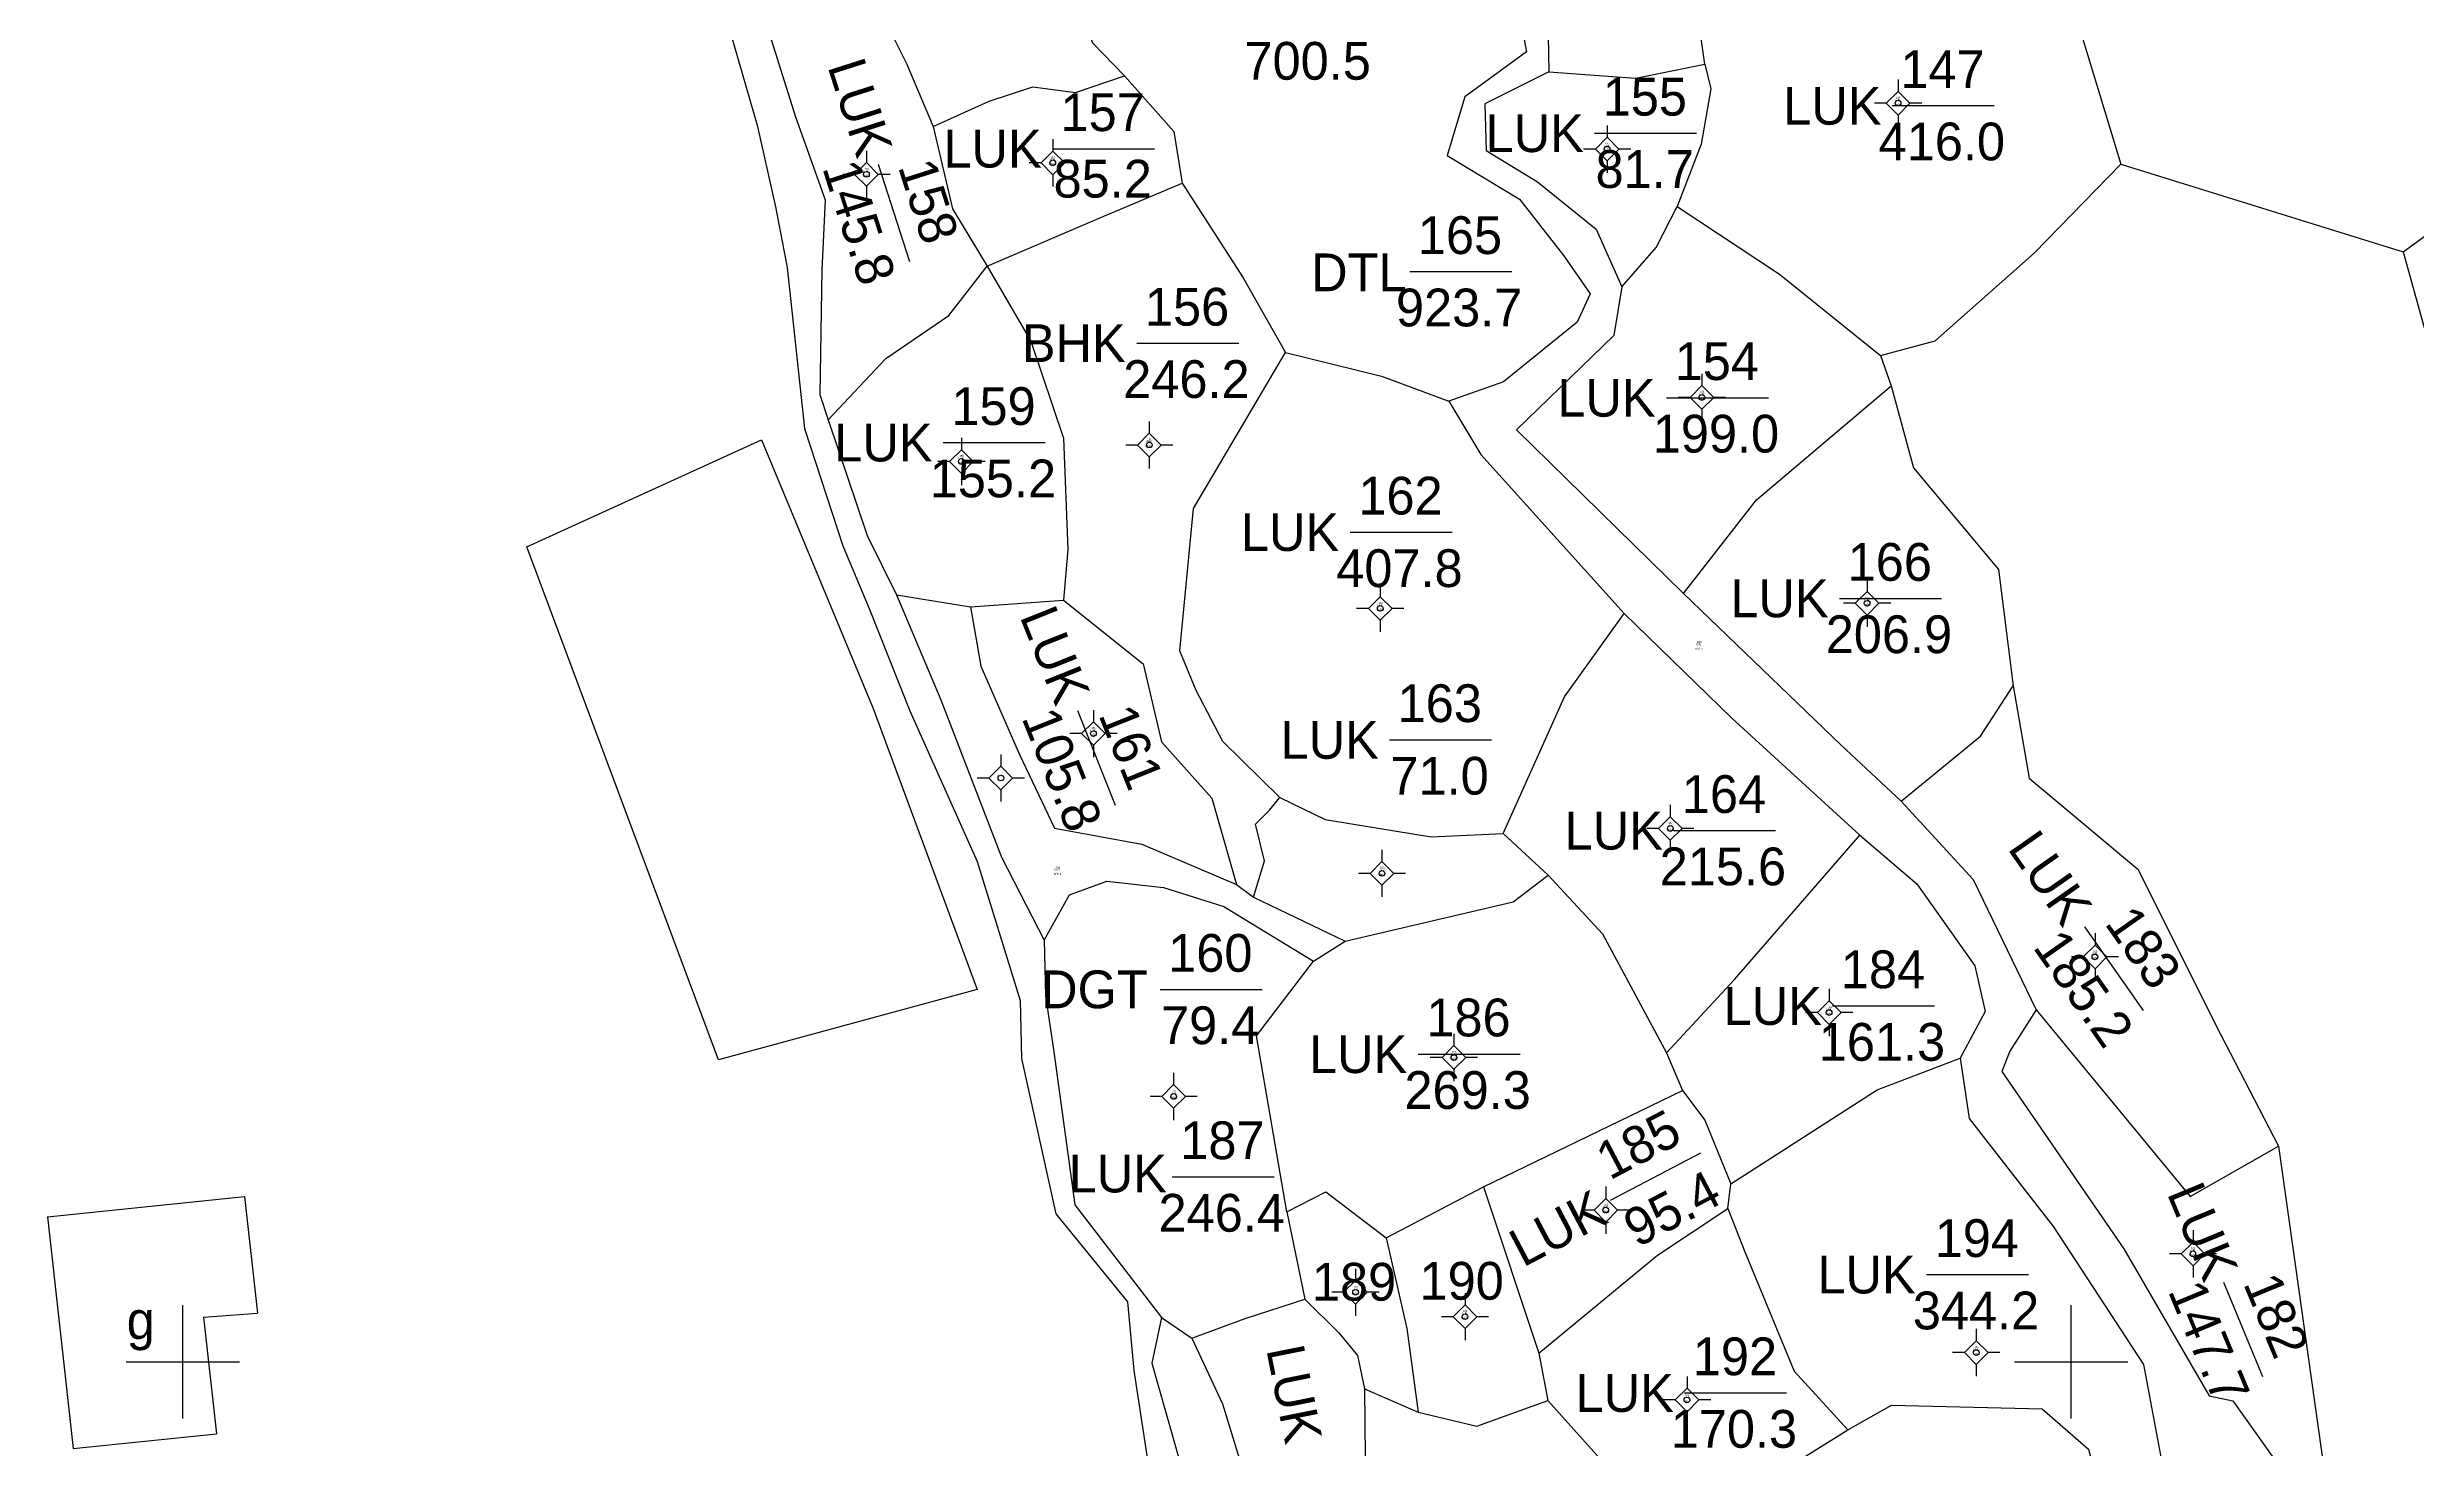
# Model space of a CAD drawing. Extents: x 550890 to 551618, y 1839259 to 1840146.
# Drawn here: x 550992.8 to 551118.3, y 1839595.4 to 1839669.6 of the extents above; entities that cross this region are included whole.
import ezdxf

# ---------------------------------------------------------------- set-up
doc = ezdxf.new("R2010")
doc.units = 0
for name, color, linetype in [('Level 10', 7, 'Continuous'), ('Level 11', 7, 'Continuous'), ('Level 13', 7, 'Continuous'), ('Level 14', 7, 'Continuous'), ('Level 15', 7, 'Continuous'), ('Level 16', 7, 'Continuous'), ('Level 2', 7, 'Continuous'), ('Level 31', 7, 'Continuous'), ('Level 33', 7, 'Continuous'), ('Level 4', 7, 'Continuous'), ('Level 63', 7, 'Continuous')]:
    doc.layers.add(name, color=color, linetype=linetype)

msp = doc.modelspace()

# ---------------------------------------------------------------- linework, layer by layer
at = {"layer": 'Level 10'}
for p, q in [((551102.62, 1839663.4), (551117.57, 1839658.77)), ((551089.9, 1839653.27), (551090.46, 1839651.68)), ((551037.8, 1839640.6), (551041.72, 1839639.98)), ((551041.72, 1839639.98), (551046.64, 1839640.33)), ((551069.91, 1839627.98), (551072.3, 1839625.77)), ((551055.8, 1839625.27), (551056.69, 1839624.6)), ((551056.69, 1839624.6), (551061.55, 1839622.28)), ((551059.87, 1839621.21), (551061.55, 1839622.28)), ((551078.57, 1839616.36), (551079.41, 1839614.36)), ((551068.87, 1839609.26), (551079.41, 1839614.36)), ((551110.98, 1839611.42), (551113.76, 1839591.67)), ((551063.72, 1839606.57), (551068.87, 1839609.26)), ((551068.87, 1839609.26), (551071.81, 1839600.45)), ((551081.82, 1839608.12), (551081.98, 1839609.42)), ((551058.47, 1839607.94), (551059.42, 1839603.32)), ((551051.82, 1839602.34), (551053.44, 1839601.26)), ((551071.81, 1839600.45), (551072.28, 1839597.96)), ((551062.57, 1839598.57), (551065.42, 1839597.34))]:
    msp.add_line(p, q, dxfattribs=at)
for points in [[(551117.57, 1839658.77), (551129.02, 1839667.08), (551187.17, 1839680.66), (551184.87, 1839705.54), (551145.49, 1839721.06), (551138.35, 1839748.69), (551120.37, 1839749.41)], [(551042.49, 1839684.52), (551044.88, 1839678.83), (551046.45, 1839674.15), (551048.18, 1839669.84), (551049.87, 1839668.08)], [(551099.21, 1839678.58), (551099.89, 1839672.42), (551102.62, 1839663.4)], [(551034.06, 1839674.55), (551036.14, 1839673.13), (551038.32, 1839668.73), (551039.74, 1839665.4)], [(551080.59, 1839668.7), (551080.23, 1839671.29), (551081.6, 1839675.38)], [(551039.74, 1839665.4), (551042.7, 1839666.74), (551045.02, 1839667.51), (551047.28, 1839667.21), (551049.87, 1839668.08)], [(551049.87, 1839668.08), (551052.48, 1839665.14), (551052.92, 1839662.4)], [(551072.33, 1839668.3), (551076.93, 1839667.96), (551080.59, 1839668.7)], [(551080.59, 1839668.7), (551080.92, 1839667.39), (551080.4, 1839664.46), (551079.13, 1839661.16)], [(551039.74, 1839665.4), (551040.76, 1839661.04), (551042.6, 1839658.01)], [(551089.9, 1839653.27), (551092.8, 1839654.06), (551098.04, 1839658.69), (551102.62, 1839663.4)], [(551042.6, 1839658.01), (551048.65, 1839660.61), (551052.92, 1839662.4)], [(551052.92, 1839662.4), (551056.15, 1839657.39), (551058.4, 1839653.43)], [(551076.2, 1839656.92), (551078.02, 1839659), (551079.13, 1839661.16)], [(551079.13, 1839661.16), (551084.56, 1839657.58), (551089.9, 1839653.27)], [(551034.18, 1839649.87), (551037.22, 1839653.12), (551040.56, 1839655.4), (551042.6, 1839658.01)], [(551042.6, 1839658.01), (551044.91, 1839654.04), (551046.64, 1839648.91), (551046.86, 1839643), (551046.64, 1839640.33)], [(551117.57, 1839658.77), (551150.54, 1839540.05), (551171.37, 1839527.58), (551176.09, 1839513.24)], [(551058.09, 1839629.87), (551055.08, 1839632.85), (551053.67, 1839635.55), (551052.8, 1839637.65), (551053.52, 1839645.17), (551058.4, 1839653.43)], [(551058.4, 1839653.43), (551063.47, 1839652.19), (551067.05, 1839650.86)], [(551079.46, 1839640.67), (551083.33, 1839645.63), (551090.46, 1839651.68)], [(551090.46, 1839651.68), (551091.64, 1839647.34), (551096.15, 1839641.94), (551096.93, 1839635.79)], [(551046.64, 1839640.33), (551050.86, 1839636.95), (551051.83, 1839632.82), (551054.5, 1839629.84), (551055.8, 1839625.27)], [(551041.72, 1839639.98), (551042.26, 1839636.83), (551044.3, 1839632.16), (551046.16, 1839628.25), (551050.79, 1839627.41), (551055.8, 1839625.27)], [(551069.91, 1839627.98), (551073.16, 1839635.2), (551076.32, 1839639.62)], [(551090.99, 1839629.68), (551095.19, 1839633.12), (551096.93, 1839635.79)], [(551096.93, 1839635.79), (551097.77, 1839630.91), (551103.52, 1839626.09), (551107.9, 1839617.35), (551110.98, 1839611.42)], [(551056.69, 1839624.6), (551057.28, 1839626.52), (551056.81, 1839628.47), (551057.54, 1839629.21), (551058.09, 1839629.87)], [(551058.09, 1839629.87), (551060.5, 1839628.72), (551066.1, 1839627.8), (551069.91, 1839627.98)], [(551078.57, 1839616.36), (551082.16, 1839620.24), (551088.81, 1839627.88)], [(551045.62, 1839622.32), (551046.96, 1839624.72), (551048.94, 1839625.44), (551051.94, 1839625.12), (551055.12, 1839624.11), (551059.87, 1839621.21)], [(551061.55, 1839622.28), (551070.45, 1839624.36), (551072.3, 1839625.77)], [(551072.3, 1839625.77), (551075.17, 1839622.66), (551078.57, 1839616.36)], [(551058.47, 1839607.94), (551056.86, 1839617.26), (551059.87, 1839621.21)], [(551098.15, 1839618.64), (551106.3, 1839608.75), (551110.98, 1839611.42)], [(551081.98, 1839609.42), (551089.73, 1839614.4), (551094.11, 1839616.07)], [(551079.41, 1839614.36), (551080.59, 1839612.8), (551081.98, 1839609.42)], [(551058.47, 1839607.94), (551060.52, 1839609), (551063.72, 1839606.57)], [(551071.81, 1839600.45), (551078.09, 1839605.65), (551081.82, 1839608.12)], [(551081.82, 1839608.12), (551082.71, 1839605.82), (551085.33, 1839599.5), (551088.17, 1839596.4)], [(551063.72, 1839606.57), (551064.82, 1839601.77), (551065.42, 1839597.34)], [(551053.44, 1839601.26), (551056.26, 1839602.3), (551059.42, 1839603.32)], [(551059.42, 1839603.32), (551061.21, 1839601.53), (551062.2, 1839600.33), (551062.57, 1839598.57)], [(551053.44, 1839601.26), (551055.06, 1839597.77), (551056.34, 1839593.58), (551057.54, 1839588.04), (551058.66, 1839582.98)], [(551062.57, 1839598.57), (551062.61, 1839594.94), (551063.39, 1839589.96), (551064.36, 1839584.9)], [(551065.42, 1839597.34), (551068.52, 1839596.59), (551072.28, 1839597.96)], [(551072.28, 1839597.96), (551075.96, 1839593.85), (551076.25, 1839589.7)], [(551088.17, 1839596.4), (551090.48, 1839597.7), (551098.46, 1839597.52), (551100.92, 1839595.38), (551103.61, 1839585.1), (551103.28, 1839580.6), (551101.14, 1839576.6), (551097.99, 1839572.83)], [(551081.93, 1839588.67), (551082.99, 1839591.91), (551084.61, 1839594.18), (551088.17, 1839596.4)]]:
    msp.add_lwpolyline(points, dxfattribs=at)
at = {"layer": 'Level 11'}
for p, q in [((551090.2, 1839666.64), (551089.58, 1839666.64)), ((551090.83, 1839667.26), (551090.2, 1839666.64)), ((551090.2, 1839666.64), (551090.83, 1839666.01)), ((551090.83, 1839667.89), (551090.83, 1839667.26)), ((551091.45, 1839666.64), (551090.83, 1839667.26)), ((551090.83, 1839666.01), (551091.45, 1839666.64)), ((551092.08, 1839666.64), (551091.45, 1839666.64)), ((551075.42, 1839665.45), (551075.42, 1839664.83)), ((551090.83, 1839666.01), (551090.83, 1839665.39)), ((551046.07, 1839664.73), (551046.07, 1839664.1)), ((551074.8, 1839664.2), (551074.17, 1839664.2)), ((551075.42, 1839664.83), (551074.8, 1839664.2)), ((551074.8, 1839664.2), (551075.42, 1839663.58)), ((551076.05, 1839664.2), (551075.42, 1839664.83)), ((551075.42, 1839663.58), (551076.05, 1839664.2)), ((551076.67, 1839664.2), (551076.05, 1839664.2)), ((551036.2, 1839663.49), (551035.57, 1839662.87)), ((551036.2, 1839664.12), (551036.2, 1839663.49)), ((551036.82, 1839662.87), (551036.2, 1839663.49)), ((551045.45, 1839663.48), (551044.82, 1839663.48)), ((551046.07, 1839664.1), (551045.45, 1839663.48)), ((551045.45, 1839663.48), (551046.07, 1839662.85)), ((551046.7, 1839663.48), (551046.07, 1839664.1)), ((551046.07, 1839662.85), (551046.7, 1839663.48)), ((551047.32, 1839663.48), (551046.7, 1839663.48)), ((551075.42, 1839663.58), (551075.42, 1839662.95)), ((551035.57, 1839662.87), (551034.95, 1839662.87)), ((551035.57, 1839662.87), (551036.2, 1839662.24)), ((551036.2, 1839662.24), (551036.82, 1839662.87)), ((551036.2, 1839662.24), (551036.2, 1839661.62)), ((551037.45, 1839662.87), (551036.82, 1839662.87)), ((551046.07, 1839662.85), (551046.07, 1839662.23)), ((551080.44, 1839651.69), (551079.82, 1839651.06)), ((551080.44, 1839652.31), (551080.44, 1839651.69)), ((551081.07, 1839651.06), (551080.44, 1839651.69)), ((551079.82, 1839651.06), (551079.19, 1839651.06)), ((551079.82, 1839651.06), (551080.44, 1839650.44)), ((551080.44, 1839650.44), (551081.07, 1839651.06)), ((551080.44, 1839650.44), (551080.44, 1839649.81)), ((551081.69, 1839651.06), (551081.07, 1839651.06)), ((551051.18, 1839649.17), (551050.55, 1839648.54)), ((551051.18, 1839649.79), (551051.18, 1839649.17)), ((551051.8, 1839648.54), (551051.18, 1839649.17)), ((551041.23, 1839648.29), (551040.6, 1839647.67)), ((551041.23, 1839648.92), (551041.23, 1839648.29)), ((551041.85, 1839647.67), (551041.23, 1839648.29)), ((551050.55, 1839648.54), (551049.93, 1839648.54)), ((551050.55, 1839648.54), (551051.18, 1839647.92)), ((551051.18, 1839647.92), (551051.8, 1839648.54)), ((551051.18, 1839647.92), (551051.18, 1839647.29)), ((551052.43, 1839648.54), (551051.8, 1839648.54)), ((551040.6, 1839647.67), (551039.98, 1839647.67)), ((551040.6, 1839647.67), (551041.23, 1839647.04)), ((551041.23, 1839647.04), (551041.85, 1839647.67)), ((551041.23, 1839647.04), (551041.23, 1839646.42)), ((551042.48, 1839647.67), (551041.85, 1839647.67)), ((551063.41, 1839640.51), (551062.79, 1839639.89)), ((551063.41, 1839641.14), (551063.41, 1839640.51)), ((551064.04, 1839639.89), (551063.41, 1839640.51)), ((551089.19, 1839640.78), (551088.56, 1839640.16)), ((551089.19, 1839641.41), (551089.19, 1839640.78)), ((551089.81, 1839640.16), (551089.19, 1839640.78)), ((551062.79, 1839639.89), (551062.16, 1839639.89)), ((551062.79, 1839639.89), (551063.41, 1839639.26)), ((551063.41, 1839639.26), (551064.04, 1839639.89)), ((551063.41, 1839639.26), (551063.41, 1839638.64)), ((551064.66, 1839639.89), (551064.04, 1839639.89)), ((551088.56, 1839640.16), (551087.94, 1839640.16)), ((551088.56, 1839640.16), (551089.19, 1839639.53)), ((551089.19, 1839639.53), (551089.81, 1839640.16)), ((551089.19, 1839639.53), (551089.19, 1839638.91)), ((551090.44, 1839640.16), (551089.81, 1839640.16)), ((551048.22, 1839634.51), (551048.22, 1839633.89)), ((551047.59, 1839633.26), (551046.97, 1839633.26)), ((551048.22, 1839633.89), (551047.59, 1839633.26)), ((551047.59, 1839633.26), (551048.22, 1839632.64)), ((551048.84, 1839633.26), (551048.22, 1839633.89)), ((551048.22, 1839632.64), (551048.84, 1839633.26)), ((551049.47, 1839633.26), (551048.84, 1839633.26)), ((551043.32, 1839631.53), (551042.69, 1839630.91)), ((551043.32, 1839632.16), (551043.32, 1839631.53)), ((551043.94, 1839630.91), (551043.32, 1839631.53)), ((551048.22, 1839632.64), (551048.22, 1839632.01)), ((551042.69, 1839630.91), (551042.07, 1839630.91)), ((551042.69, 1839630.91), (551043.32, 1839630.28)), ((551043.32, 1839630.28), (551043.94, 1839630.91)), ((551043.32, 1839630.28), (551043.32, 1839629.66)), ((551044.57, 1839630.91), (551043.94, 1839630.91)), ((551078.77, 1839629.49), (551078.77, 1839628.86)), ((551078.15, 1839628.24), (551077.52, 1839628.24)), ((551078.77, 1839628.86), (551078.15, 1839628.24)), ((551078.15, 1839628.24), (551078.77, 1839627.61)), ((551079.4, 1839628.24), (551078.77, 1839628.86)), ((551078.77, 1839627.61), (551079.4, 1839628.24)), ((551080.02, 1839628.24), (551079.4, 1839628.24)), ((551063.5, 1839627.11), (551063.5, 1839626.49)), ((551078.77, 1839627.61), (551078.77, 1839626.99)), ((551062.88, 1839625.86), (551062.25, 1839625.86)), ((551063.5, 1839626.49), (551062.88, 1839625.86)), ((551062.88, 1839625.86), (551063.5, 1839625.24)), ((551064.13, 1839625.86), (551063.5, 1839626.49)), ((551063.5, 1839625.24), (551064.13, 1839625.86)), ((551063.5, 1839625.24), (551063.5, 1839624.61)), ((551064.75, 1839625.86), (551064.13, 1839625.86)), ((551101.26, 1839622.06), (551100.63, 1839621.44)), ((551101.26, 1839622.69), (551101.26, 1839622.06)), ((551101.88, 1839621.44), (551101.26, 1839622.06)), ((551100.63, 1839621.44), (551100.01, 1839621.44)), ((551100.63, 1839621.44), (551101.26, 1839620.81)), ((551101.26, 1839620.81), (551101.88, 1839621.44)), ((551101.26, 1839620.81), (551101.26, 1839620.19)), ((551102.51, 1839621.44), (551101.88, 1839621.44)), ((551087.18, 1839619.11), (551086.56, 1839618.49)), ((551087.18, 1839619.74), (551087.18, 1839619.11)), ((551087.81, 1839618.49), (551087.18, 1839619.11)), ((551086.56, 1839618.49), (551085.93, 1839618.49)), ((551086.56, 1839618.49), (551087.18, 1839617.86)), ((551087.18, 1839617.86), (551087.81, 1839618.49)), ((551087.18, 1839617.86), (551087.18, 1839617.24)), ((551088.43, 1839618.49), (551087.81, 1839618.49)), ((551067.31, 1839616.74), (551066.69, 1839616.11)), ((551067.31, 1839617.36), (551067.31, 1839616.74)), ((551067.94, 1839616.11), (551067.31, 1839616.74)), ((551052.47, 1839615.3), (551052.47, 1839614.68)), ((551066.69, 1839616.11), (551066.06, 1839616.11)), ((551066.69, 1839616.11), (551067.31, 1839615.49)), ((551067.31, 1839615.49), (551067.94, 1839616.11)), ((551067.31, 1839615.49), (551067.31, 1839614.86)), ((551068.56, 1839616.11), (551067.94, 1839616.11)), ((551051.85, 1839614.05), (551051.22, 1839614.05)), ((551052.47, 1839614.68), (551051.85, 1839614.05)), ((551051.85, 1839614.05), (551052.47, 1839613.43)), ((551053.1, 1839614.05), (551052.47, 1839614.68)), ((551052.47, 1839613.43), (551053.1, 1839614.05)), ((551053.72, 1839614.05), (551053.1, 1839614.05)), ((551052.47, 1839613.43), (551052.47, 1839612.8)), ((551075.35, 1839609.28), (551075.35, 1839608.65)), ((551074.73, 1839608.03), (551074.1, 1839608.03)), ((551075.35, 1839608.65), (551074.73, 1839608.03)), ((551074.73, 1839608.03), (551075.35, 1839607.4)), ((551075.98, 1839608.03), (551075.35, 1839608.65)), ((551075.35, 1839607.4), (551075.98, 1839608.03)), ((551076.6, 1839608.03), (551075.98, 1839608.03)), ((551075.35, 1839607.4), (551075.35, 1839606.78)), ((551106.45, 1839606.97), (551106.45, 1839606.34)), ((551105.82, 1839605.72), (551105.2, 1839605.72)), ((551106.45, 1839606.34), (551105.82, 1839605.72)), ((551105.82, 1839605.72), (551106.45, 1839605.09)), ((551107.07, 1839605.72), (551106.45, 1839606.34)), ((551106.45, 1839605.09), (551107.07, 1839605.72)), ((551107.7, 1839605.72), (551107.07, 1839605.72)), ((551062.1, 1839604.3), (551061.47, 1839603.68)), ((551062.1, 1839604.93), (551062.1, 1839604.3)), ((551062.72, 1839603.68), (551062.1, 1839604.3)), ((551106.45, 1839605.09), (551106.45, 1839604.47)), ((551061.47, 1839603.68), (551060.85, 1839603.68)), ((551061.47, 1839603.68), (551062.1, 1839603.05)), ((551062.1, 1839603.05), (551062.72, 1839603.68)), ((551062.1, 1839603.05), (551062.1, 1839602.43)), ((551063.35, 1839603.68), (551062.72, 1839603.68)), ((551067.9, 1839603.02), (551067.27, 1839602.39)), ((551067.9, 1839603.64), (551067.9, 1839603.02)), ((551068.52, 1839602.39), (551067.9, 1839603.02)), ((551067.27, 1839602.39), (551066.65, 1839602.39)), ((551067.27, 1839602.39), (551067.9, 1839601.77)), ((551067.9, 1839601.77), (551068.52, 1839602.39)), ((551067.9, 1839601.77), (551067.9, 1839601.14)), ((551069.15, 1839602.39), (551068.52, 1839602.39)), ((551094.97, 1839601.74), (551094.97, 1839601.11)), ((551094.35, 1839600.49), (551093.72, 1839600.49)), ((551094.97, 1839601.11), (551094.35, 1839600.49)), ((551094.35, 1839600.49), (551094.97, 1839599.86)), ((551095.6, 1839600.49), (551094.97, 1839601.11)), ((551094.97, 1839599.86), (551095.6, 1839600.49)), ((551096.22, 1839600.49), (551095.6, 1839600.49)), ((551079.66, 1839599.23), (551079.66, 1839598.61)), ((551094.97, 1839599.86), (551094.97, 1839599.24)), ((551079.03, 1839597.98), (551078.41, 1839597.98)), ((551079.66, 1839598.61), (551079.03, 1839597.98)), ((551079.03, 1839597.98), (551079.66, 1839597.36)), ((551080.28, 1839597.98), (551079.66, 1839598.61)), ((551079.66, 1839597.36), (551080.28, 1839597.98)), ((551080.91, 1839597.98), (551080.28, 1839597.98)), ((551079.66, 1839597.36), (551079.66, 1839596.73))]:
    msp.add_line(p, q, dxfattribs=at)
for centre in [(551090.83, 1839666.64), (551075.42, 1839664.2), (551036.2, 1839662.87), (551046.07, 1839663.48), (551080.44, 1839651.06), (551041.23, 1839647.67), (551051.18, 1839648.54), (551089.19, 1839640.16), (551063.41, 1839639.89), (551048.22, 1839633.26), (551043.32, 1839630.91), (551078.77, 1839628.24), (551063.5, 1839625.86), (551101.25, 1839621.44), (551087.18, 1839618.49), (551067.31, 1839616.11), (551052.47, 1839614.05), (551075.35, 1839608.03), (551106.45, 1839605.72), (551062.1, 1839603.68), (551067.9, 1839602.39), (551094.97, 1839600.49), (551079.65, 1839597.98)]:
    msp.add_circle(centre, 0.15, dxfattribs=at)
at = {"layer": 'Level 13'}
for p, q in [((551090.52, 1839666.51), (551095.92, 1839666.51)), ((551091.25, 1839666), (551091.25, 1839666)), ((551046.05, 1839664.22), (551051.45, 1839664.22)), ((551074.76, 1839665.05), (551080.16, 1839665.05)), ((551036.83, 1839663.41), (551038.48, 1839658.26)), ((551046.55, 1839663.08), (551046.55, 1839663.08)), ((551037.11, 1839662.29), (551037.11, 1839662.29)), ((551075.45, 1839662.85), (551075.45, 1839662.85)), ((551073.41, 1839659.99), (551073.41, 1839659.99)), ((551064.97, 1839657.72), (551070.37, 1839657.72)), ((551050.52, 1839653.93), (551055.92, 1839653.93)), ((551078.56, 1839651.04), (551083.96, 1839651.04)), ((551080.98, 1839650.98), (551080.98, 1839650.98)), ((551040.27, 1839648.67), (551045.67, 1839648.67)), ((551040.52, 1839649.05), (551040.52, 1839649.05)), ((551050.1, 1839643.62), (551050.1, 1839643.62)), ((551061.81, 1839643.92), (551067.21, 1839643.92)), ((551064.22, 1839640.7), (551064.22, 1839640.7)), ((551087.73, 1839640.42), (551093.13, 1839640.42)), ((551087.91, 1839640.75), (551087.91, 1839640.75)), ((551047.37, 1839634.49), (551049.37, 1839629.48)), ((551047.91, 1839632.85), (551047.91, 1839632.85)), ((551063.9, 1839632.93), (551069.3, 1839632.93)), ((551043.29, 1839630.97), (551043.29, 1839630.97)), ((551078.94, 1839628.13), (551084.34, 1839628.13)), ((551079.28, 1839628.06), (551079.28, 1839628.06)), ((551064.55, 1839626.1), (551064.55, 1839626.1)), ((551100.71, 1839623.03), (551103.81, 1839618.6)), ((551100.87, 1839622.35), (551100.87, 1839622.35)), ((551051.75, 1839619.72), (551057.15, 1839619.72)), ((551087.36, 1839618.84), (551092.76, 1839618.84)), ((551088.07, 1839618.71), (551088.07, 1839618.71)), ((551065.42, 1839616.29), (551070.82, 1839616.29)), ((551067.83, 1839616.23), (551067.83, 1839616.23)), ((551052.03, 1839613.43), (551052.03, 1839613.43)), ((551075.61, 1839608.56), (551080.39, 1839611.07)), ((551052.39, 1839609.79), (551057.79, 1839609.79)), ((551075.14, 1839607.45), (551075.14, 1839607.45)), ((551107.54, 1839605.24), (551107.54, 1839605.24)), ((551092.33, 1839604.62), (551097.73, 1839604.62)), ((551108.06, 1839604.21), (551110.13, 1839599.22)), ((551062.01, 1839603.21), (551062.01, 1839603.21)), ((551067.76, 1839602.96), (551067.76, 1839602.96)), ((551079.24, 1839598.46), (551079.24, 1839598.46)), ((551079.52, 1839598.35), (551084.92, 1839598.35))]:
    msp.add_line(p, q, dxfattribs=at)
at = {"layer": 'Level 14'}
for p, q in [((550992.83, 1839607.68), (551003.26, 1839608.75)), ((550992.83, 1839607.68), (550994.2, 1839595.41)), ((551003.26, 1839608.75), (551003.95, 1839602.57)), ((551001.1, 1839602.37), (551003.95, 1839602.57)), ((551001.1, 1839602.37), (551001.79, 1839596.19)), ((550994.2, 1839595.41), (551001.79, 1839596.19))]:
    msp.add_line(p, q, dxfattribs=at)
at = {"layer": 'Level 31'}
for points in [[(551062.01, 1839690.32), (551063.13, 1839688.98), (551064.92, 1839684.11), (551065.14, 1839679.72), (551066.18, 1839677.18), (551068.72, 1839675.18), (551070.49, 1839674.96), (551070.66, 1839671.99), (551071.16, 1839669.36), (551067.88, 1839666.98), (551066.95, 1839663.86), (551070.79, 1839661.56), (551073.13, 1839658.55), (551074.53, 1839656.54), (551073.84, 1839655.04), (551069.94, 1839651.88), (551067.05, 1839650.86)], [(551071.35, 1839675.76), (551072.26, 1839672.12), (551072.33, 1839668.3)], [(551030.19, 1839673.12), (551032.45, 1839665.91), (551034.02, 1839661.52), (551033.84, 1839657.81), (551033.73, 1839651.22), (551034.18, 1839649.87)], [(551028.87, 1839670.83), (551030.41, 1839665.47), (551031.39, 1839661.15), (551032.01, 1839657.93), (551032.92, 1839649.42), (551034.96, 1839643.2), (551036.35, 1839639.89), (551038.5, 1839634.46), (551042.07, 1839626.49), (551044.34, 1839619.13), (551044.42, 1839616.06), (551046.23, 1839607.84), (551050.02, 1839603.18), (551050.36, 1839599.54), (551051.21, 1839594), (551052.85, 1839577.31)], [(551072.33, 1839668.3), (551068.95, 1839666.61), (551069.01, 1839664.13), (551071.73, 1839662.47), (551074.85, 1839659.96), (551076.2, 1839656.92)], [(551076.2, 1839656.92), (551075.78, 1839654.34), (551070.63, 1839649.34), (551079.46, 1839640.67)], [(551067.05, 1839650.86), (551068.73, 1839648.03), (551076.32, 1839639.62)], [(551034.18, 1839649.87), (551036.24, 1839643.74), (551037.8, 1839640.6)], [(551037.8, 1839640.6), (551040.14, 1839635.04), (551043.35, 1839626.72), (551045.62, 1839622.32)], [(551079.46, 1839640.67), (551087.81, 1839632.65), (551090.99, 1839629.68)], [(551076.32, 1839639.62), (551082.03, 1839634.08), (551088.81, 1839627.88)], [(551090.99, 1839629.68), (551094.8, 1839625.54), (551098.15, 1839618.64)], [(551088.81, 1839627.88), (551091.82, 1839625.31), (551094.9, 1839620.97), (551095.44, 1839618.54), (551094.11, 1839616.07)], [(551045.62, 1839622.32), (551045.68, 1839619.37), (551046.13, 1839616.42), (551047.24, 1839608.31), (551051.82, 1839602.34)], [(551098.15, 1839618.64), (551096.74, 1839616.44), (551096.33, 1839615.38), (551102.79, 1839605.99), (551107.31, 1839598.2), (551108.56, 1839597.93), (551110.73, 1839594.89), (551111.81, 1839592.88), (551113.76, 1839591.67)], [(551094.11, 1839616.07), (551094.6, 1839612.88), (551099.06, 1839607.14), (551103.82, 1839599.85), (551105.41, 1839591.38), (551107.29, 1839584.32)], [(551051.82, 1839602.34), (551051.32, 1839599.93), (551052.79, 1839594.71), (551055.37, 1839577.95), (551056.48, 1839565.84)]]:
    msp.add_lwpolyline(points, dxfattribs=at)
at = {"layer": 'Level 33'}
for p, q in [((551018.22, 1839643.14), (551030.65, 1839648.81)), ((551030.65, 1839648.81), (551036.55, 1839634.59)), ((551028.36, 1839615.99), (551018.22, 1839643.14)), ((551036.55, 1839634.59), (551042.06, 1839619.71)), ((551042.06, 1839619.71), (551028.36, 1839615.99))]:
    msp.add_line(p, q, dxfattribs=at)
at = {"layer": 'Level 63'}
for points in [[(551000, 1839597), (551000, 1839603)], [(551100, 1839597), (551100, 1839603)], [(550997, 1839600), (551003, 1839600)], [(551097, 1839600), (551103, 1839600)]]:
    msp.add_lwpolyline(points, dxfattribs=at)

# ---------------------------------------------------------------- texts
at = {"layer": 'Level 13'}
for s, p in [('147', (551090.95, 1839667.44)), ('155', (551075.19, 1839665.98)), ('157', (551046.48, 1839665.16)), ('165', (551065.4, 1839658.65)), ('156', (551050.95, 1839654.86)), ('154', (551079, 1839651.98)), ('159', (551040.7, 1839649.6)), ('162', (551062.25, 1839644.86)), ('166', (551088.16, 1839641.35)), ('163', (551064.33, 1839633.87)), ('164', (551079.38, 1839629.06)), ('160', (551052.18, 1839620.65)), ('184', (551087.8, 1839619.78)), ('186', (551065.85, 1839617.23)), ('187', (551052.82, 1839610.73)), ('194', (551092.77, 1839605.55)), ('189', (551059.79, 1839603.24)), ('190', (551065.49, 1839603.29)), ('192', (551079.96, 1839599.29))]:
    msp.add_text(s, height=2, dxfattribs=at).set_placement(p)
for s, rotation, p in [('158', 287.7334, (551037.86, 1839663.28)), ('161', 291.8222, (551048.47, 1839634.26)), ('183', 305.0204, (551101.73, 1839623.21)), ('185', 27.7656, (551075.56, 1839609.59)), ('182', 292.5008, (551109.09, 1839604.15))]:
    msp.add_text(s, height=2, rotation=rotation, dxfattribs=at).set_placement(p)
at = {"layer": 'Level 15'}
for s, p in [('LUK', (551090.68, 1839666.76)), ('147', (551090.71, 1839666.88)), ('.', (551090.81, 1839666.64)), ('Khối 2', (551090.63, 1839666.52)), ('Khối 2', (551075.23, 1839664.09)), ('LUK', (551075.28, 1839664.33)), ('155', (551075.32, 1839664.45)), ('.', (551075.41, 1839664.21)), ('LUK', (551036.05, 1839662.99)), ('158', (551036.09, 1839663.11)), ('.', (551036.18, 1839662.87)), ('Khối 2', (551045.88, 1839663.36)), ('LUK', (551045.93, 1839663.6)), ('157', (551045.96, 1839663.72)), ('.', (551046.06, 1839663.48)), ('Khối 2', (551036, 1839662.75)), ('Khối 2', (551080.25, 1839650.95)), ('LUK', (551080.3, 1839651.19)), ('154', (551080.34, 1839651.31)), ('.', (551080.43, 1839651.07)), ('LUK', (551041.08, 1839647.79)), ('159', (551041.12, 1839647.91)), ('Khối 2', (551050.98, 1839648.43)), ('BHK', (551051.03, 1839648.67)), ('156', (551051.07, 1839648.79)), ('.', (551051.16, 1839648.55)), ('Khối 2', (551041.03, 1839647.55)), ('.', (551041.21, 1839647.67)), ('LUK', (551089.04, 1839640.28)), ('166', (551089.08, 1839640.4)), ('Khối 2', (551063.22, 1839639.77)), ('LUK', (551063.27, 1839640.01)), ('162', (551063.31, 1839640.13)), ('.', (551063.4, 1839639.89)), ('Khối 2', (551088.99, 1839640.04)), ('.', (551089.17, 1839640.16)), ('Khối 2', (551080.1, 1839637.7)), ('DTL', (551080.16, 1839637.94)), ('165', (551080.19, 1839638.06)), ('.', (551080.28, 1839637.82)), ('Khối 2', (551048.02, 1839633.15)), ('LUK', (551048.07, 1839633.39)), ('161', (551048.11, 1839633.51)), ('.', (551048.2, 1839633.27)), ('Khối 2', (551078.58, 1839628.12)), ('LUK', (551078.63, 1839628.36)), ('164', (551078.67, 1839628.48)), ('.', (551078.76, 1839628.24)), ('Khối 2', (551046.12, 1839625.78)), ('DGT', (551046.16, 1839626.02)), ('160', (551046.21, 1839626.14)), ('.', (551046.3, 1839625.9)), ('Khối 2', (551063.31, 1839625.75)), ('LUK', (551063.36, 1839625.99)), ('163', (551063.4, 1839626.11)), ('.', (551063.49, 1839625.87)), ('LUK', (551101.11, 1839621.56)), ('183', (551101.15, 1839621.68)), ('Khối 2', (551101.06, 1839621.32)), ('.', (551101.24, 1839621.44)), ('Khối 2', (551086.99, 1839618.37)), ('LUK', (551087.04, 1839618.61)), ('184', (551087.08, 1839618.73)), ('.', (551087.17, 1839618.49)), ('186', (551067.21, 1839616.36)), ('Khối 2', (551067.12, 1839616)), ('LUK', (551067.17, 1839616.24)), ('.', (551067.3, 1839616.12)), ('Khối 2', (551052.28, 1839613.94)), ('LUK', (551052.33, 1839614.18)), ('187', (551052.36, 1839614.3)), ('.', (551052.46, 1839614.06)), ('Khối 2', (551075.16, 1839607.91)), ('LUK', (551075.21, 1839608.15)), ('185', (551075.25, 1839608.27)), ('.', (551075.34, 1839608.03)), ('Khối 2', (551106.25, 1839605.6)), ('LUK', (551106.3, 1839605.84)), ('182', (551106.34, 1839605.96)), ('.', (551106.43, 1839605.72)), ('189', (551061.99, 1839603.92)), ('Khối 2', (551061.9, 1839603.56)), ('LUK', (551061.95, 1839603.8)), ('.', (551062.08, 1839603.68)), ('190', (551067.79, 1839602.64)), ('Khối 2', (551067.7, 1839602.28)), ('LUK', (551067.75, 1839602.52)), ('.', (551067.88, 1839602.4)), ('Khối 2', (551094.78, 1839600.37)), ('LUK', (551094.83, 1839600.61)), ('194', (551094.87, 1839600.73)), ('.', (551094.96, 1839600.49)), ('Khối 2', (551079.46, 1839597.87)), ('LUK', (551079.51, 1839598.11)), ('192', (551079.55, 1839598.23)), ('.', (551079.64, 1839597.99))]:
    msp.add_text(s, height=0.1, dxfattribs=at).set_placement(p)
at = {"layer": 'Level 16'}
msp.add_text('g', height=2, dxfattribs=at).set_placement((550997.03, 1839601.2))
at = {"layer": 'Level 2'}
for rotation, p in [(287.7334, (551034.13, 1839668.59)), (291.8222, (551044.3, 1839639.47)), (305.0204, (551096.59, 1839627.18)), (27.7656, (551070.97, 1839604.98)), (292.5008, (551105.05, 1839608.93)), (281.3214, (551057.37, 1839600.66))]:
    msp.add_text('LUK', height=2, rotation=rotation, dxfattribs=at).set_placement(p)
for s, p in [('LUK', (551084.75, 1839665.5)), ('LUK', (551068.99, 1839664.05)), ('LUK', (551040.28, 1839663.23)), ('DTL', (551059.75, 1839656.68)), ('BHK', (551044.43, 1839652.93)), ('LUK', (551072.79, 1839650.04)), ('LUK', (551034.5, 1839647.67)), ('LUK', (551056.03, 1839642.93)), ('LUK', (551081.95, 1839639.42)), ('LUK', (551058.13, 1839631.93)), ('LUK', (551073.17, 1839627.12)), ('DGT', (551045.45, 1839618.72)), ('LUK', (551081.59, 1839617.84)), ('LUK', (551059.64, 1839615.29)), ('LUK', (551046.91, 1839608.97)), ('LUK', (551086.56, 1839603.62)), ('LUK', (551073.75, 1839597.35))]:
    msp.add_text(s, height=2, dxfattribs=at).set_placement(p)
at = {"layer": 'Level 4'}
for s, p in [('700.5', (551056.22, 1839667.88)), ('416.0', (551089.8, 1839663.61)), ('81.7', (551074.81, 1839662.15)), ('85.2', (551046.11, 1839661.64)), ('923.7', (551064.24, 1839654.82)), ('246.2', (551049.8, 1839651.03)), ('199.0', (551077.84, 1839648.14)), ('155.2', (551039.55, 1839645.77)), ('407.8', (551061.08, 1839641.02)), ('206.9', (551087, 1839637.52)), ('71.0', (551063.95, 1839630.03)), ('215.6', (551078.21, 1839625.23)), ('79.4', (551051.8, 1839616.82)), ('161.3', (551086.63, 1839615.94)), ('269.3', (551064.69, 1839613.39)), ('246.4', (551051.67, 1839606.89)), ('344.2', (551091.61, 1839601.72)), ('170.3', (551078.79, 1839595.45))]:
    msp.add_text(s, height=2, dxfattribs=at).set_placement(p)
for s, rotation, p in [('145.8', 287.7334, (551033.85, 1839663.22)), ('105.8', 291.8222, (551044.4, 1839634.1)), ('185.2', 305.0204, (551097.93, 1839621.95)), ('95.4', 27.7656, (551077.01, 1839606.02)), ('147.7', 292.5008, (551105.1, 1839603.76))]:
    msp.add_text(s, height=2, rotation=rotation, dxfattribs=at).set_placement(p)

doc.saveas('drawing.dxf')
